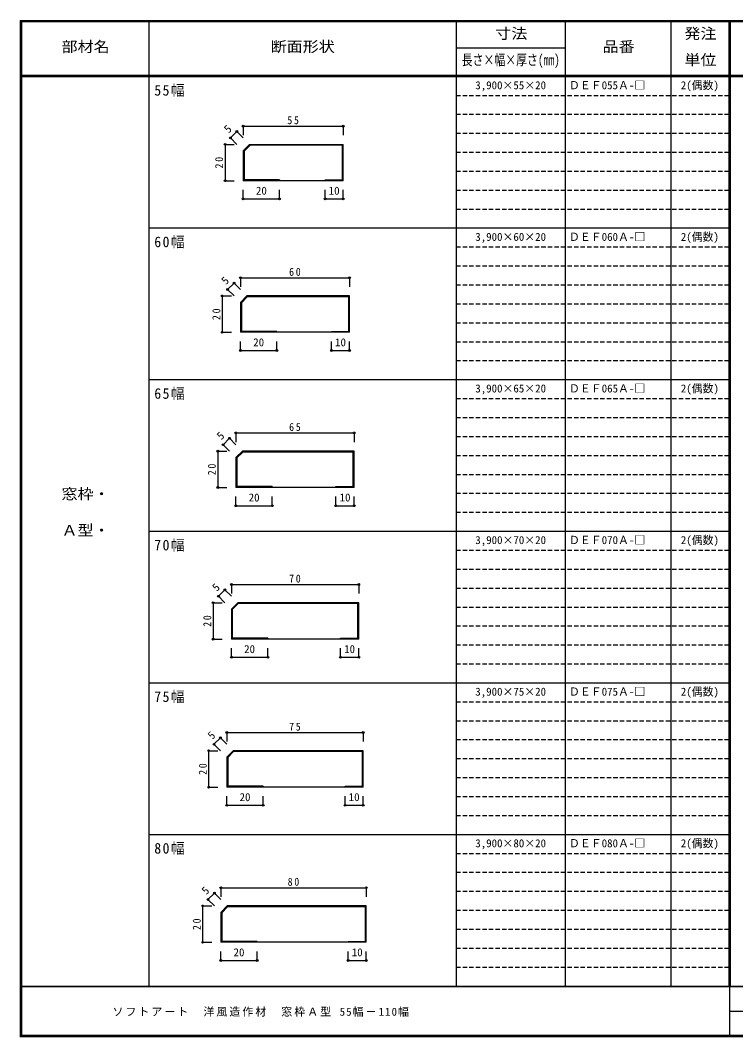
# Model space of a CAD drawing. Units: millimetres, scale not verified. Extents: x -400 to 380, y -287 to 278.
# Drawn here: x -400 to -7, y -280 to 278 of the extents above; entities that cross this region are included whole.
import ezdxf
from ezdxf.enums import TextEntityAlignment as Align

# ---------------------------------------------------------------- set-up
doc = ezdxf.new("R2010")
doc.units = ezdxf.units.MM
doc.header["$LTSCALE"] = 2
doc.header["$PDMODE"] = 32
doc.header["$PDSIZE"] = 1
doc.linetypes.add('DASHED1', pattern=[1.8, 1.2, -0.6])
for name, color, linetype in [('0-4', 3, 'Continuous'), ('0-A', 7, 'Continuous'), ('0-B', 7, 'Continuous'), ('F-1', 7, 'DASHED1'), ('F-A', 7, 'Continuous')]:
    doc.layers.add(name, color=color, linetype=linetype)
doc.styles.add('ＭＳ ゴシック', font='')
doc.styles.get('ＭＳ ゴシック').set_extended_font_data('MS Gothic')

msp = doc.modelspace()

# ---------------------------------------------------------------- linework, layer by layer
at = {"layer": '0-4'}
for p, q in [((-273.902, 210.167), (-277.438, 206.631)), ((-273.902, 210.167), (-222.438, 210.167)), ((-222.438, 190.167), (-222.438, 210.167)), ((-277.438, 206.631), (-277.438, 190.167)), ((-222.438, 190.167), (-277.438, 190.167)), ((-257.438, 190.667), (-276.938, 190.667)), ((-257.438, 190.667), (-257.438, 190.167)), ((-232.438, 190.667), (-222.938, 190.667)), ((-232.438, 190.167), (-232.438, 190.667)), ((-275.402, 126.833), (-278.938, 123.298)), ((-278.938, 123.298), (-278.938, 106.833)), ((-275.195, 126.333), (-278.438, 123.091)), ((-278.438, 123.091), (-278.438, 107.333)), ((-218.938, 126.833), (-275.402, 126.833)), ((-219.438, 126.333), (-275.195, 126.333)), ((-219.438, 107.333), (-219.438, 126.333)), ((-218.938, 106.833), (-218.938, 126.833)), ((-218.938, 106.833), (-278.938, 106.833)), ((-258.938, 107.333), (-278.438, 107.333)), ((-258.938, 107.333), (-258.938, 106.833)), ((-277.902, 41.531), (-281.438, 37.995)), ((-277.695, 41.031), (-280.938, 37.788)), ((-216.438, 41.531), (-277.902, 41.531)), ((-216.938, 41.031), (-277.695, 41.031)), ((-216.938, 22.031), (-216.938, 41.031)), ((-216.438, 21.531), (-216.438, 41.531)), ((-281.438, 37.995), (-281.438, 21.531)), ((-280.938, 37.788), (-280.938, 22.031)), ((-216.438, 21.531), (-281.438, 21.531)), ((-261.438, 22.031), (-280.938, 22.031)), ((-261.438, 22.031), (-261.438, 21.531)), ((-280.402, -41.802), (-283.938, -45.338)), ((-280.195, -42.302), (-283.438, -45.545)), ((-213.938, -41.802), (-280.402, -41.802)), ((-214.438, -42.302), (-280.195, -42.302)), ((-214.438, -61.302), (-214.438, -42.302)), ((-213.938, -61.802), (-213.938, -41.802)), ((-283.938, -45.338), (-283.938, -61.802)), ((-283.438, -45.545), (-283.438, -61.302)), ((-263.938, -61.302), (-283.438, -61.302)), ((-263.938, -61.302), (-263.938, -61.802)), ((-213.938, -61.802), (-283.938, -61.802)), ((-282.902, -123.167), (-286.438, -126.702)), ((-286.438, -126.702), (-286.438, -143.167)), ((-282.695, -123.667), (-285.938, -126.909)), ((-285.938, -126.909), (-285.938, -142.667)), ((-211.438, -123.167), (-282.902, -123.167)), ((-211.938, -123.667), (-282.695, -123.667)), ((-211.938, -142.667), (-211.938, -123.667)), ((-211.438, -143.167), (-211.438, -123.167)), ((-211.438, -143.167), (-286.438, -143.167)), ((-266.438, -142.667), (-285.938, -142.667)), ((-266.438, -142.667), (-266.438, -143.167)), ((-221.438, -142.667), (-211.938, -142.667)), ((-221.438, -143.167), (-221.438, -142.667)), ((-286.21, -208.469), (-289.745, -212.005)), ((-289.745, -212.005), (-289.745, -228.469)), ((-286.003, -208.969), (-289.245, -212.212)), ((-289.245, -212.212), (-289.245, -227.969)), ((-209.745, -208.469), (-286.21, -208.469)), ((-210.245, -208.969), (-286.003, -208.969)), ((-210.245, -227.969), (-210.245, -208.969)), ((-209.745, -228.469), (-209.745, -208.469)), ((-209.745, -228.469), (-289.745, -228.469)), ((-269.745, -227.969), (-289.245, -227.969)), ((-269.745, -227.969), (-269.745, -228.469))]:
    msp.add_line(p, q, dxfattribs=at)
for points in [[(-273.695, 209.667), (-276.938, 206.424), (-276.938, 190.667)], [(-222.938, 190.667), (-222.938, 209.667), (-273.695, 209.667)], [(-228.938, 106.833), (-228.938, 107.333), (-219.438, 107.333)], [(-226.438, 21.531), (-226.438, 22.031), (-216.938, 22.031)], [(-223.938, -61.802), (-223.938, -61.302), (-214.438, -61.302)], [(-219.745, -228.469), (-219.745, -227.969), (-210.245, -227.969)]]:
    msp.add_lwpolyline(points, dxfattribs=at)
at = {"layer": '0-B', "color": 4}
for p, q in [((-277.438, 220.167), (-277.438, 215.167)), ((-277.438, 220.167), (-222.438, 220.167)), ((-222.438, 220.167), (-222.438, 215.167)), ((-280.973, 217.238), (-284.509, 213.702)), ((-284.509, 213.702), (-280.973, 210.167)), ((-280.973, 217.238), (-277.438, 213.702)), ((-287.438, 210.167), (-287.438, 190.167)), ((-287.438, 210.167), (-282.438, 210.167)), ((-287.438, 190.167), (-282.438, 190.167)), ((-277.438, 180.167), (-277.438, 185.167)), ((-257.438, 180.167), (-257.438, 185.167)), ((-232.438, 180.167), (-232.438, 185.167)), ((-222.438, 180.167), (-222.438, 185.167)), ((-277.438, 180.167), (-257.438, 180.167)), ((-232.438, 180.167), (-222.438, 180.167)), ((-278.938, 136.833), (-278.938, 131.833)), ((-278.938, 136.833), (-218.938, 136.833)), ((-218.938, 136.833), (-218.938, 131.833)), ((-282.473, 133.904), (-286.009, 130.369)), ((-286.009, 130.369), (-282.473, 126.833)), ((-282.473, 133.904), (-278.938, 130.369)), ((-288.938, 126.833), (-288.938, 106.833)), ((-288.938, 126.833), (-283.938, 126.833)), ((-288.938, 106.833), (-283.938, 106.833)), ((-278.938, 96.833), (-278.938, 101.833)), ((-258.938, 96.833), (-258.938, 101.833)), ((-228.938, 96.833), (-228.938, 101.833)), ((-218.938, 96.833), (-218.938, 101.833)), ((-278.938, 96.833), (-258.938, 96.833)), ((-228.938, 96.833), (-218.938, 96.833)), ((-281.438, 51.531), (-281.438, 46.531)), ((-281.438, 51.531), (-216.438, 51.531)), ((-216.438, 51.531), (-216.438, 46.531)), ((-284.973, 48.602), (-288.509, 45.066)), ((-288.509, 45.066), (-284.973, 41.531)), ((-284.973, 48.602), (-281.438, 45.066)), ((-291.438, 41.531), (-291.438, 21.531)), ((-291.438, 41.531), (-286.438, 41.531)), ((-291.438, 21.531), (-286.438, 21.531)), ((-281.438, 11.531), (-281.438, 16.531)), ((-281.438, 11.531), (-261.438, 11.531)), ((-261.438, 11.531), (-261.438, 16.531)), ((-226.438, 11.531), (-226.438, 16.531)), ((-226.438, 11.531), (-216.438, 11.531)), ((-216.438, 11.531), (-216.438, 16.531)), ((-283.938, -31.802), (-283.938, -36.802)), ((-283.938, -31.802), (-213.938, -31.802)), ((-213.938, -31.802), (-213.938, -36.802)), ((-287.473, -34.731), (-291.009, -38.267)), ((-291.009, -38.267), (-287.473, -41.802)), ((-287.473, -34.731), (-283.938, -38.267)), ((-293.938, -41.802), (-293.938, -61.802)), ((-293.938, -41.802), (-288.938, -41.802)), ((-293.938, -61.802), (-288.938, -61.802)), ((-283.938, -71.802), (-283.938, -66.802)), ((-263.938, -71.802), (-263.938, -66.802)), ((-223.938, -71.802), (-223.938, -66.802)), ((-213.938, -71.802), (-213.938, -66.802)), ((-283.938, -71.802), (-263.938, -71.802)), ((-223.938, -71.802), (-213.938, -71.802)), ((-289.973, -116.096), (-293.509, -119.631)), ((-289.973, -116.096), (-286.438, -119.631)), ((-286.438, -113.167), (-286.438, -118.167)), ((-286.438, -113.167), (-211.438, -113.167)), ((-211.438, -113.167), (-211.438, -118.167)), ((-293.509, -119.631), (-289.973, -123.167)), ((-296.438, -123.167), (-296.438, -143.167)), ((-296.438, -123.167), (-291.438, -123.167)), ((-296.438, -143.167), (-291.438, -143.167)), ((-286.438, -153.167), (-286.438, -148.167)), ((-266.438, -153.167), (-266.438, -148.167)), ((-221.438, -153.167), (-221.438, -148.167)), ((-211.438, -153.167), (-211.438, -148.167)), ((-286.438, -153.167), (-266.438, -153.167)), ((-221.438, -153.167), (-211.438, -153.167)), ((-289.745, -198.469), (-289.745, -203.469)), ((-289.745, -198.469), (-209.745, -198.469)), ((-209.745, -198.469), (-209.745, -203.469)), ((-293.281, -201.398), (-296.816, -204.934)), ((-296.816, -204.934), (-293.281, -208.469)), ((-293.281, -201.398), (-289.745, -204.934)), ((-299.745, -208.469), (-299.745, -228.469)), ((-299.745, -208.469), (-294.745, -208.469)), ((-299.745, -228.469), (-294.745, -228.469)), ((-289.745, -238.469), (-289.745, -233.469)), ((-269.745, -238.469), (-269.745, -233.469)), ((-219.745, -238.469), (-219.745, -233.469)), ((-209.745, -238.469), (-209.745, -233.469)), ((-289.745, -238.469), (-269.745, -238.469)), ((-219.745, -238.469), (-209.745, -238.469))]:
    msp.add_line(p, q, dxfattribs=at)
at = {"layer": '0-B'}
for p in [(-277.438, 220.167), (-222.438, 220.167), (-284.509, 213.702), (-280.973, 217.238), (-287.438, 210.167), (-287.438, 190.167), (-277.438, 180.167), (-257.438, 180.167), (-232.438, 180.167), (-222.438, 180.167), (-282.473, 133.904), (-278.938, 136.833), (-218.938, 136.833), (-286.009, 130.369), (-288.938, 126.833), (-288.938, 106.833), (-278.938, 96.833), (-258.938, 96.833), (-228.938, 96.833), (-218.938, 96.833), (-281.438, 51.531), (-216.438, 51.531), (-288.509, 45.066), (-284.973, 48.602), (-291.438, 41.531), (-291.438, 21.531), (-281.438, 11.531), (-261.438, 11.531), (-226.438, 11.531), (-216.438, 11.531), (-283.938, -31.802), (-213.938, -31.802), (-291.009, -38.267), (-287.473, -34.731), (-293.938, -41.802), (-293.938, -61.802), (-283.938, -71.802), (-263.938, -71.802), (-223.938, -71.802), (-213.938, -71.802), (-289.973, -116.096), (-286.438, -113.167), (-211.438, -113.167), (-296.438, -123.167), (-293.509, -119.631), (-296.438, -143.167), (-286.438, -153.167), (-266.438, -153.167), (-221.438, -153.167), (-211.438, -153.167), (-293.281, -201.398), (-289.745, -198.469), (-209.745, -198.469), (-296.816, -204.934), (-299.745, -208.469), (-299.745, -228.469), (-289.745, -238.469), (-269.745, -238.469), (-219.745, -238.469), (-209.745, -238.469)]:
    msp.add_point(p, dxfattribs=at)
at = {"layer": 'F-1', "color": 6, "linetype": 'Continuous'}
for p, q in [((-400, 278.333), (-400, -280.333)), ((-400, 278), (380, 278)), ((-400, 277.667), (380, 277.667)), ((-399.667, 278.333), (-399.667, -280.333)), ((-399.333, 278.333), (-399.333, -280.333)), ((-10.333, 278.337), (-10.333, -253)), ((-10, 278.333), (-10, -253)), ((-9.667, 278.337), (-9.667, -253)), ((380, 248), (-400, 248)), ((380, 247.333), (-400, 247.333)), ((380, -252.667), (-400, -252.667)), ((380, -253), (-400, -253)), ((-10, -253), (-10, -279.667)), ((-10, -266.333), (379.333, -266.334)), ((380, -279.667), (-400, -279.667)), ((380, -280), (-400, -280)), ((380, -280.333), (-400, -280.333))]:
    msp.add_line(p, q, dxfattribs=at)
at = {"layer": 'F-1', "linetype": 'Continuous'}
for p, q in [((-329.333, 278.333), (-329.333, -252.667)), ((-160.333, 278.337), (-160.333, -253)), ((-100.333, 278.337), (-100.333, -253)), ((-42.333, 278.337), (-42.333, -253)), ((-160.333, 263.167), (-100.333, 263.167)), ((-10.333, 164), (-329.333, 164)), ((-9.667, 80.667), (-329.333, 80.667)), ((-10.333, -2.667), (-329.333, -2.667)), ((-9.667, -86), (-329.333, -86)), ((-9.667, -169.333), (-329.333, -169.333))]:
    msp.add_line(p, q, dxfattribs=at)
at = {"layer": 'F-1'}
for p, q in [((-10.333, 236.917), (-160.333, 236.917)), ((-10.333, 226.5), (-160.333, 226.5)), ((-10.333, 216.083), (-160.333, 216.083)), ((-10.333, 205.667), (-160.333, 205.667)), ((-10.333, 195.25), (-160.333, 195.25)), ((-10.333, 184.833), (-160.333, 184.833)), ((-10.333, 174.417), (-160.333, 174.417)), ((-10.333, 153.583), (-160.333, 153.583)), ((-10.333, 143.167), (-160.333, 143.167)), ((-10.333, 132.75), (-160.333, 132.75)), ((-10.333, 122.333), (-160.333, 122.333)), ((-10.333, 111.917), (-160.333, 111.917)), ((-10.333, 101.5), (-160.333, 101.5)), ((-10.333, 91.083), (-160.333, 91.083)), ((-10.333, 70.25), (-160.333, 70.25)), ((-10.333, 59.833), (-160.333, 59.833)), ((-10.333, 49.417), (-160.333, 49.417)), ((-10.333, 39), (-160.333, 39)), ((-10.333, 28.583), (-160.333, 28.583)), ((-10.333, 18.167), (-160.333, 18.167)), ((-10.333, 7.75), (-160.333, 7.75)), ((-10.333, -13.083), (-160.333, -13.083)), ((-10.333, -23.5), (-160.333, -23.5)), ((-10.333, -33.917), (-160.333, -33.917)), ((-10.333, -44.333), (-160.333, -44.333)), ((-10.333, -54.75), (-160.333, -54.75)), ((-10.333, -65.167), (-160.333, -65.167)), ((-10.333, -75.583), (-160.333, -75.583)), ((-10.333, -96.417), (-160.333, -96.417)), ((-10.333, -106.833), (-160.333, -106.833)), ((-10.333, -117.25), (-160.333, -117.25)), ((-10.333, -127.667), (-160.333, -127.667)), ((-10.333, -138.083), (-160.333, -138.083)), ((-10.333, -148.5), (-160.333, -148.5)), ((-10.333, -158.917), (-160.333, -158.917)), ((-10.333, -179.75), (-160.333, -179.75)), ((-10.333, -190.167), (-160.333, -190.167)), ((-10.333, -200.583), (-160.333, -200.583)), ((-10.333, -211), (-160.333, -211)), ((-10.333, -221.417), (-160.333, -221.417)), ((-10.333, -231.833), (-160.333, -231.833)), ((-10.333, -242.25), (-160.333, -242.25))]:
    msp.add_line(p, q, dxfattribs=at)
at = {"layer": 'F-1', "color": 6, "linetype": 'Continuous'}
msp.add_lwpolyline([(-400, 278.333), (380, 278.333), (380, -280.333)], dxfattribs=at)

# ---------------------------------------------------------------- texts
at = {"layer": '0-A', "style": 'ＭＳ ゴシック'}
for s, p in [('3,900×55×20', (-149.833, 239.125)), ('ＤＥＦ055Ａ-□', (-98.333, 239.125)), ('2(偶数)', (-36.833, 239.125)), ('2(偶数)', (-36.833, 155.792)), ('3,900×60×20', (-149.833, 155.792)), ('ＤＥＦ060Ａ-□', (-98.333, 155.792)), ('ＤＥＦ065Ａ-□', (-98.333, 72.458)), ('2(偶数)', (-36.833, 72.458)), ('3,900×65×20', (-149.833, 72.458)), ('3,900×70×20', (-149.833, -10.875)), ('ＤＥＦ070Ａ-□', (-98.333, -10.875)), ('2(偶数)', (-36.833, -10.875)), ('3,900×75×20', (-149.833, -94.208)), ('ＤＥＦ075Ａ-□', (-98.333, -94.208)), ('2(偶数)', (-36.833, -94.208)), ('3,900×80×20', (-149.833, -177.542)), ('ＤＥＦ080Ａ-□', (-98.333, -177.542)), ('2(偶数)', (-36.833, -177.542))]:
    msp.add_text(s, height=4.399, dxfattribs=at).set_placement(p, align=Align.BOTTOM_LEFT)
at = {"layer": '0-A', "style": 'ＭＳ ゴシック', "width": 1.1}
for s, p in [('窓枠・', (-377.333, 13.333)), ('Ａ型・', (-377.333, -6.667))]:
    msp.add_text(s, height=5.865, dxfattribs=at).set_placement(p, align=Align.BOTTOM_LEFT)
at = {"layer": '0-A', "char_height": 5.865, "attachment_point": 7, "style": 'ＭＳ ゴシック'}
for s, insert in [('\\T1.2;\\W0.95;55幅', (-326.333, 236.333)), ('\\T1.2;\\W0.95;60幅', (-326.333, 153)), ('\\T1.2;\\W0.95;65幅', (-326.333, 69.667)), ('\\T1.2;\\W0.95;70幅', (-326.333, -13.667)), ('\\T1.2;\\W0.95;75幅', (-326.333, -97)), ('\\T1.2;\\W0.95;80幅', (-326.333, -180.333))]:
    msp.add_mtext(s, dxfattribs=dict(at, insert=insert))
at = {"layer": '0-B', "style": 'ＭＳ ゴシック'}
for p in [(-284.509, 215.116), (-286.009, 131.783), (-288.509, 46.481), (-291.009, -36.853), (-293.509, -118.217), (-296.816, -203.519)]:
    msp.add_text('5', height=4.399, rotation=45, dxfattribs=at).set_placement(p, align=Align.BOTTOM_LEFT)
for s, p in [('20', (-270.438, 181.167)), ('10', (-230.438, 181.167)), ('20', (-271.938, 97.833)), ('10', (-226.938, 97.833)), ('20', (-274.438, 12.531)), ('10', (-224.438, 12.531)), ('20', (-276.938, -70.802)), ('10', (-221.938, -70.802)), ('20', (-279.438, -152.167)), ('10', (-219.438, -152.167)), ('20', (-282.745, -237.469)), ('10', (-217.745, -237.469))]:
    msp.add_text(s, height=4.399, dxfattribs=at).set_placement(p, align=Align.BOTTOM_LEFT)
at = {"layer": '0-B', "char_height": 4.399, "attachment_point": 7, "style": 'ＭＳ ゴシック'}
for s, insert in [('\\T1.36;\\W0.9;55', (-253.188, 221.167)), ('\\T1.36;\\W0.9;60', (-252.188, 137.833)), ('\\T1.36;\\W0.9;65', (-252.188, 52.531)), ('\\T1.36;\\W0.9;70', (-252.188, -30.802)), ('\\T1.36;\\W0.9;75', (-252.188, -112.167)), ('\\T1.36;\\W0.9;80', (-252.995, -197.469))]:
    msp.add_mtext(s, dxfattribs=dict(at, insert=insert))
at = {"layer": '0-B', "char_height": 4.399, "attachment_point": 7, "rotation": 90, "style": 'ＭＳ ゴシック'}
for insert in [(-288.438, 196.917), (-289.938, 113.583), (-292.438, 28.281), (-294.938, -55.052), (-297.438, -136.417), (-300.745, -221.719)]:
    msp.add_mtext('\\T1.36;\\W0.9;20', dxfattribs=dict(at, insert=insert))
at = {"layer": 'F-1', "style": 'ＭＳ ゴシック'}
for s, width, p in [('寸法', 1.1, (-138.833, 266.417)), ('発注', 1.1, (-34.833, 266.417)), ('品番', 1.1, (-79.833, 259.167)), ('長さ×幅×厚さ(㎜)', 0.75, (-157.333, 251.917)), ('単位', 1.1, (-34.833, 251.917))]:
    msp.add_text(s, height=5.865, dxfattribs=dict(at, width=width)).set_placement(p, align=Align.BOTTOM_LEFT)
at = {"layer": 'F-A', "style": 'ＭＳ ゴシック', "width": 1.1}
for s, p in [('部材名', (-377.333, 259.167)), ('断面形状', (-262.333, 259.167))]:
    msp.add_text(s, height=5.865, dxfattribs=at).set_placement(p, align=Align.BOTTOM_LEFT)
at = {"layer": 'F-A', "insert": (-349.333, -269.333), "char_height": 4.399, "attachment_point": 7, "style": 'ＭＳ ゴシック'}
msp.add_mtext('\\T1.19;ソフトアート\u3000洋風造作材\u3000窓枠Ａ型\\~55幅－110幅', dxfattribs=at)

doc.saveas('drawing.dxf')
